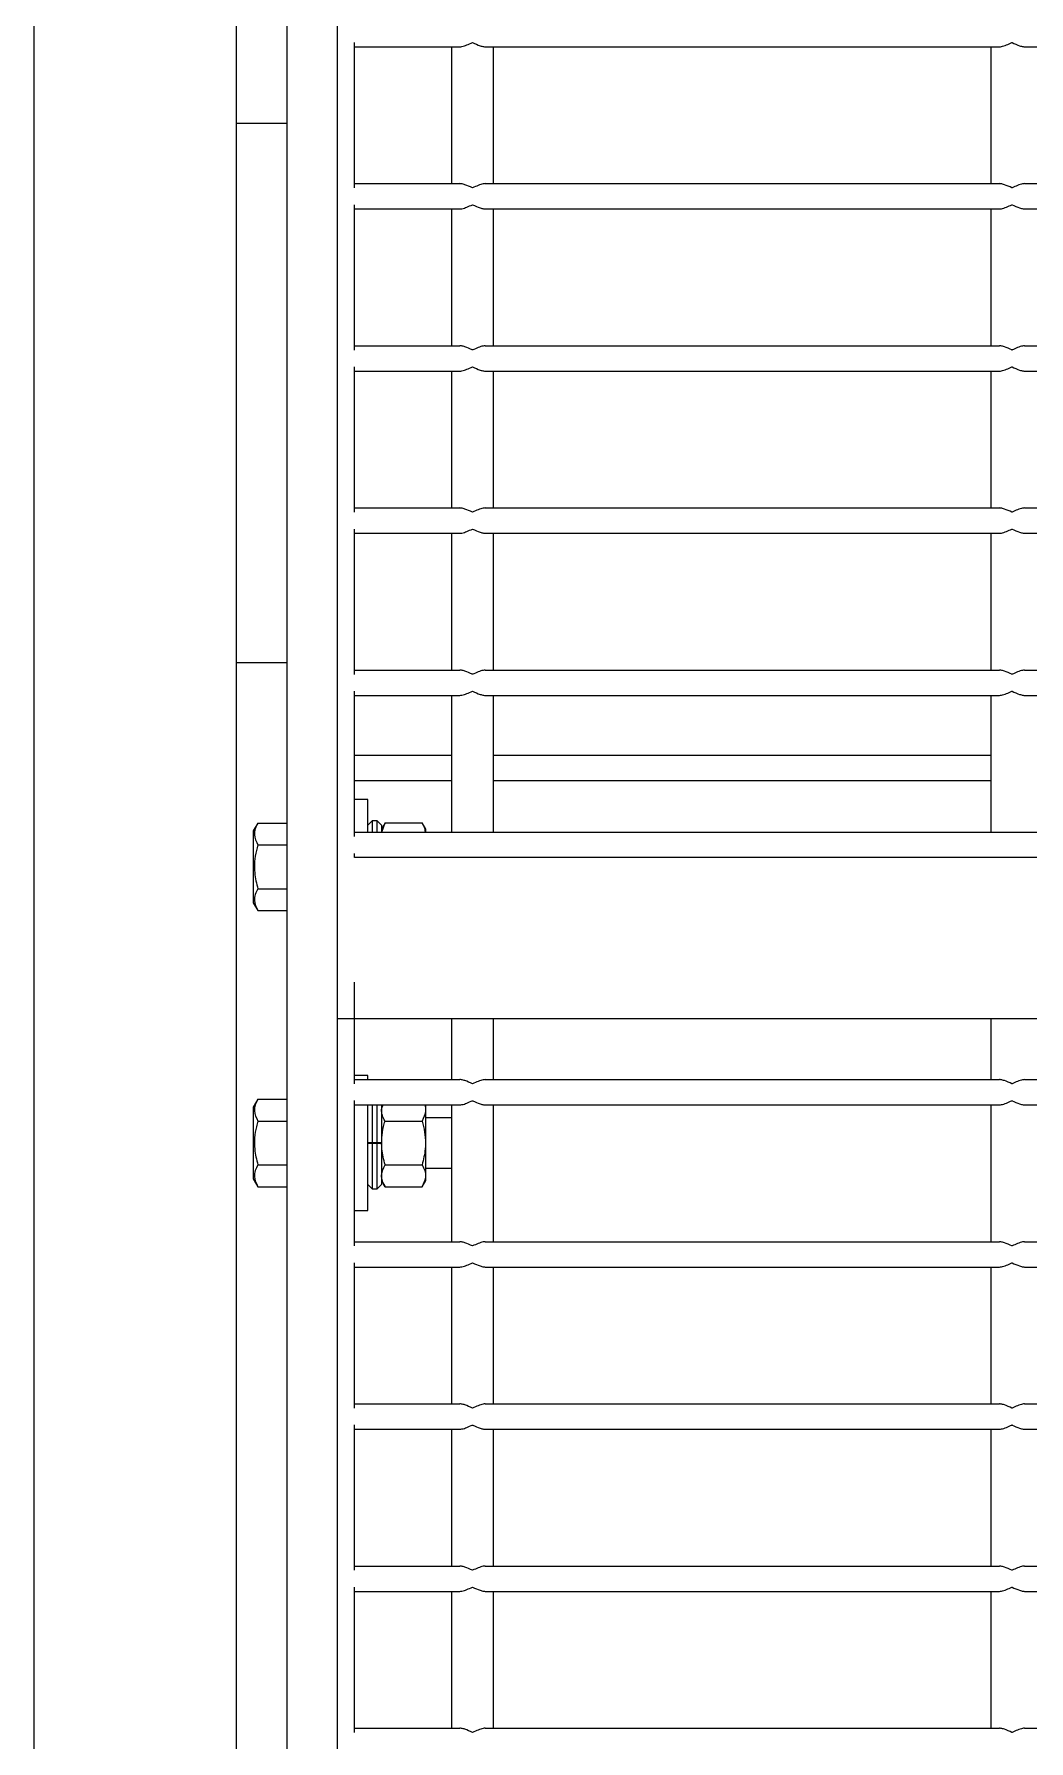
# Model space of a CAD drawing. Header units: millimetres. Extents: x 1293 to 41893, y 1011 to 26911.
# Drawn here: x 13086.5 to 13211.4, y 12775.3 to 12989.6 of the extents above; entities that cross this region are included whole.
import ezdxf

# ---------------------------------------------------------------- set-up
doc = ezdxf.new("R2010")
doc.units = ezdxf.units.MM
doc.header["$LTSCALE"] = 50

msp = doc.modelspace()

# ---------------------------------------------------------------- linework, layer by layer
at = {"color": 7, "linetype": 'Continuous', "lineweight": 25}
for p, q in [((13118.2601497, 11156.0549012), (13118.2601497, 13206.5065398)), ((13124.6101497, 11156.0549012), (13124.6101497, 13206.5065398)), ((13086.5101497, 11155.9260983), (13086.5101497, 13202.969236)), ((13111.9101497, 11155.9260983), (13111.9101497, 13202.969236)), ((13126.7301497, 12970.2618178), (13126.7301497, 12988.5051512)), ((13126.7301497, 12987.9759845), (13139.9593163, 12987.9759845)), ((13138.900983, 12987.9759845), (13138.900983, 12970.7909845)), ((13143.1343163, 12987.9759845), (13207.6926497, 12987.9759845)), ((13144.1926497, 12970.7909845), (13144.1926497, 12987.9759845)), ((13206.6343163, 12987.9759845), (13206.6343163, 12970.7909845)), ((13210.8676497, 12987.9759845), (13275.425983, 12987.9759845)), ((13118.2601497, 12978.3509845), (13111.9101497, 12978.3509845)), ((13126.7301497, 12970.7909845), (13139.9593163, 12970.7909845)), ((13143.1343163, 12970.7909845), (13207.6926497, 12970.7909845)), ((13210.8676497, 12970.7909845), (13275.425983, 12970.7909845)), ((13126.7301497, 12949.9018178), (13126.7301497, 12968.1451512)), ((13126.7301497, 12967.6159845), (13139.9593163, 12967.6159845)), ((13138.900983, 12967.6159845), (13138.900983, 12950.4309845)), ((13143.1343163, 12967.6159845), (13207.6926497, 12967.6159845)), ((13144.1926497, 12950.4309845), (13144.1926497, 12967.6159845)), ((13206.6343163, 12967.6159845), (13206.6343163, 12950.4309845)), ((13210.8676497, 12967.6159845), (13275.425983, 12967.6159845)), ((13126.7301497, 12950.4309845), (13139.9593163, 12950.4309845)), ((13143.1343163, 12950.4309845), (13207.6926497, 12950.4309845)), ((13210.8676497, 12950.4309845), (13275.425983, 12950.4309845)), ((13126.7301497, 12929.5418178), (13126.7301497, 12947.7851512)), ((13126.7301497, 12947.2559845), (13139.9593163, 12947.2559845)), ((13138.900983, 12947.2559845), (13138.900983, 12930.0709845)), ((13143.1343163, 12947.2559845), (13207.6926497, 12947.2559845)), ((13144.1926497, 12930.0709845), (13144.1926497, 12947.2559845)), ((13206.6343163, 12947.2559845), (13206.6343163, 12930.0709845)), ((13210.8676497, 12947.2559845), (13275.425983, 12947.2559845)), ((13126.7301497, 12930.0709845), (13139.9593163, 12930.0709845)), ((13143.1343163, 12930.0709845), (13207.6926497, 12930.0709845)), ((13210.8676497, 12930.0709845), (13275.425983, 12930.0709845)), ((13126.7301497, 12909.1818178), (13126.7301497, 12927.4251512)), ((13126.7301497, 12926.8959845), (13139.9593163, 12926.8959845)), ((13138.900983, 12926.8959845), (13138.900983, 12909.7109845)), ((13143.1343163, 12926.8959845), (13207.6926497, 12926.8959845)), ((13144.1926497, 12909.7109845), (13144.1926497, 12926.8959845)), ((13206.6343163, 12926.8959845), (13206.6343163, 12909.7109845)), ((13210.8676497, 12926.8959845), (13275.425983, 12926.8959845)), ((13118.2601497, 12910.6176512), (13111.9101497, 12910.6176512)), ((13126.7301497, 12909.7109845), (13139.9593163, 12909.7109845)), ((13143.1343163, 12909.7109845), (13207.6926497, 12909.7109845)), ((13210.8676497, 12909.7109845), (13275.425983, 12909.7109845)), ((13126.7301497, 12888.8218178), (13126.7301497, 12907.0651512)), ((13126.7301497, 12906.5359845), (13139.9593163, 12906.5359845)), ((13138.900983, 12906.5359845), (13138.900983, 12889.3509845)), ((13143.1343163, 12906.5359845), (13207.6926497, 12906.5359845)), ((13144.1926497, 12889.3509845), (13144.1926497, 12906.5359845)), ((13206.6343163, 12906.5359845), (13206.6343163, 12889.3509845)), ((13210.8676497, 12906.5359845), (13275.425983, 12906.5359845)), ((13126.7301497, 12899.0220959), (13138.900983, 12899.0220959)), ((13144.1926497, 12899.0220959), (13206.6343163, 12899.0220959)), ((13126.7301497, 12895.8470959), (13138.900983, 12895.8470959)), ((13144.1926497, 12895.8470959), (13206.6343163, 12895.8470959)), ((13128.4201497, 12893.4843178), (13126.7301497, 12893.4843178)), ((13128.4201497, 12889.3509845), (13128.4201497, 12893.4843178)), ((13114.5938513, 12890.5169125), (13114.0268163, 12889.5347791)), ((13114.0268163, 12889.5347791), (13114.0268163, 12880.5005232)), ((13114.5938513, 12890.5169125), (13118.2601497, 12890.5169125)), ((13128.9493163, 12890.7709845), (13128.4201497, 12890.2418178)), ((13129.5843163, 12890.7709845), (13128.9493163, 12890.7709845)), ((13128.9493163, 12890.7709845), (13128.9493163, 12889.3509845)), ((13130.113483, 12890.2418178), (13129.5843163, 12890.7709845)), ((13129.5843163, 12889.3509845), (13129.5843163, 12890.7709845)), ((13130.5660802, 12890.5209845), (13130.113483, 12889.7370632)), ((13130.113483, 12890.2418178), (13130.113483, 12889.3509845)), ((13130.1780255, 12889.3509845), (13130.5660802, 12890.5209845)), ((13130.5660802, 12890.5209845), (13135.2171358, 12890.5209845)), ((13135.669733, 12889.7370632), (13135.2171358, 12890.5209845)), ((13135.669733, 12889.3509845), (13135.669733, 12889.7370632)), ((13114.5938513, 12887.7672818), (13118.2601497, 12887.7672818)), ((13126.7301497, 12889.3509845), (13630.4968163, 12889.3509845)), ((13126.7301497, 12886.1759845), (13126.7301497, 12886.7051512)), ((13630.4968163, 12886.1759845), (13126.7301497, 12886.1759845)), ((13114.5938513, 12882.2680205), (13118.2601497, 12882.2680205)), ((13114.0268163, 12880.5005232), (13114.5938513, 12879.5183898)), ((13114.5938513, 12879.5183898), (13118.2601497, 12879.5183898)), ((13126.7301497, 12857.7729292), (13126.7301497, 12870.5189845)), ((13124.6101497, 12865.9643178), (13632.6168163, 12865.9643178)), ((13138.900983, 12865.9643178), (13138.900983, 12858.3020959)), ((13144.1926497, 12858.3020959), (13144.1926497, 12865.9643178)), ((13206.6343163, 12865.9643178), (13206.6343163, 12858.3020959)), ((13128.4201497, 12858.8087625), (13126.7301497, 12858.8087625)), ((13126.7301497, 12858.3020959), (13139.9593163, 12858.3020959)), ((13128.4201497, 12858.3020959), (13128.4201497, 12858.8087625)), ((13143.1343163, 12858.3020959), (13207.6926497, 12858.3020959)), ((13210.8676497, 12858.3020959), (13275.425983, 12858.3020959)), ((13114.5938513, 12855.8413572), (13114.0268163, 12854.8592238)), ((13114.5938513, 12855.8413572), (13118.2601497, 12855.8413572)), ((13126.7301497, 12837.4129292), (13126.7301497, 12855.6562625)), ((13114.0268163, 12854.8592238), (13114.0268163, 12845.8249679)), ((13114.5938513, 12853.0917265), (13118.2601497, 12853.0917265)), ((13126.7301497, 12855.1270959), (13139.9593163, 12855.1270959)), ((13128.4201497, 12841.8754292), (13128.4201497, 12855.1270959)), ((13128.9493163, 12855.1270959), (13128.9493163, 12850.3420959)), ((13129.5843163, 12850.3420959), (13129.5843163, 12855.1270959)), ((13130.1513503, 12855.1270959), (13130.113483, 12855.0615079)), ((13130.113483, 12855.1270959), (13130.113483, 12850.3420959)), ((13130.562557, 12853.0876635), (13135.220659, 12853.0876635)), ((13135.669733, 12855.0615079), (13135.6318657, 12855.1270959)), ((13135.669733, 12845.6226839), (13135.669733, 12855.0615079)), ((13138.900983, 12853.5170959), (13135.669733, 12853.5170959)), ((13138.900983, 12855.1270959), (13138.900983, 12837.9420959)), ((13143.1343163, 12855.1270959), (13207.6926497, 12855.1270959)), ((13144.1926497, 12837.9420959), (13144.1926497, 12855.1270959)), ((13206.6343163, 12855.1270959), (13206.6343163, 12837.9420959)), ((13210.8676497, 12855.1270959), (13275.425983, 12855.1270959)), ((13130.113483, 12850.3420959), (13128.4201497, 12850.3420959)), ((13128.9493163, 12850.3160066), (13128.4201497, 12850.31184)), ((13128.4201497, 12850.3009607), (13128.9493163, 12850.296794)), ((13128.9493163, 12850.3160066), (13129.5843163, 12850.3160066)), ((13128.9493163, 12850.296794), (13128.9493163, 12844.5887625)), ((13129.5843163, 12850.296794), (13128.9493163, 12850.296794)), ((13130.113483, 12850.31184), (13129.5843163, 12850.3160066)), ((13129.5843163, 12850.296794), (13130.113483, 12850.3009607)), ((13129.5843163, 12844.5887625), (13129.5843163, 12850.296794)), ((13130.113483, 12850.3049351), (13130.113483, 12845.1179292)), ((13114.5938513, 12847.5924652), (13118.2601497, 12847.5924652)), ((13130.562557, 12847.5965282), (13135.220659, 12847.5965282)), ((13135.669733, 12847.1670959), (13138.900983, 12847.1670959)), ((13114.0268163, 12845.8249679), (13114.5938513, 12844.8428346)), ((13114.5938513, 12844.8428346), (13118.2601497, 12844.8428346)), ((13128.4201497, 12845.1179292), (13128.9493163, 12844.5887625)), ((13128.9493163, 12844.5887625), (13129.5843163, 12844.5887625)), ((13129.5843163, 12844.5887625), (13130.113483, 12845.1179292)), ((13130.113483, 12845.6226839), (13130.5660802, 12844.8387625)), ((13130.5660802, 12844.8387625), (13135.2171358, 12844.8387625)), ((13135.2171358, 12844.8387625), (13135.669733, 12845.6226839)), ((13126.7301497, 12841.8754292), (13128.4201497, 12841.8754292)), ((13126.7301497, 12837.9420959), (13139.9593163, 12837.9420959)), ((13143.1343163, 12837.9420959), (13207.6926497, 12837.9420959)), ((13210.8676497, 12837.9420959), (13275.425983, 12837.9420959)), ((13126.7301497, 12817.0529292), (13126.7301497, 12835.2962625)), ((13126.7301497, 12834.7670959), (13139.9593163, 12834.7670959)), ((13138.900983, 12834.7670959), (13138.900983, 12817.5820959)), ((13143.1343163, 12834.7670959), (13207.6926497, 12834.7670959)), ((13144.1926497, 12817.5820959), (13144.1926497, 12834.7670959)), ((13206.6343163, 12834.7670959), (13206.6343163, 12817.5820959)), ((13210.8676497, 12834.7670959), (13275.425983, 12834.7670959)), ((13126.7301497, 12817.5820959), (13139.9593163, 12817.5820959)), ((13143.1343163, 12817.5820959), (13207.6926497, 12817.5820959)), ((13210.8676497, 12817.5820959), (13275.425983, 12817.5820959)), ((13126.7301497, 12796.6929292), (13126.7301497, 12814.9362625)), ((13126.7301497, 12814.4070959), (13139.9593163, 12814.4070959)), ((13138.900983, 12814.4070959), (13138.900983, 12797.2220959)), ((13143.1343163, 12814.4070959), (13207.6926497, 12814.4070959)), ((13144.1926497, 12797.2220959), (13144.1926497, 12814.4070959)), ((13206.6343163, 12814.4070959), (13206.6343163, 12797.2220959)), ((13210.8676497, 12814.4070959), (13275.425983, 12814.4070959)), ((13126.7301497, 12797.2220959), (13139.9593163, 12797.2220959)), ((13143.1343163, 12797.2220959), (13207.6926497, 12797.2220959)), ((13210.8676497, 12797.2220959), (13275.425983, 12797.2220959)), ((13126.7301497, 12776.3329292), (13126.7301497, 12794.5762625)), ((13126.7301497, 12794.0470959), (13139.9593163, 12794.0470959)), ((13138.900983, 12794.0470959), (13138.900983, 12776.8620959)), ((13143.1343163, 12794.0470959), (13207.6926497, 12794.0470959)), ((13144.1926497, 12776.8620959), (13144.1926497, 12794.0470959)), ((13206.6343163, 12794.0470959), (13206.6343163, 12776.8620959)), ((13210.8676497, 12794.0470959), (13275.425983, 12794.0470959)), ((13126.7301497, 12776.8620959), (13139.9593163, 12776.8620959)), ((13143.1343163, 12776.8620959), (13207.6926497, 12776.8620959)), ((13210.8676497, 12776.8620959), (13275.425983, 12776.8620959))]:
    msp.add_line(p, q, dxfattribs=at)
for points, knots in [([(13139.9593163, 12987.9759845), (13140.0438516, 12987.9825459), (13140.3210863, 12988.0040642), (13140.8561457, 12988.1988716), (13141.3074794, 12988.3981119), (13141.5442604, 12988.5040081), (13141.5468163, 12988.5051512)], [0, 0, 0, 0, 0.1723614537, 0.5652622383, 0.9953071929, 1, 1, 1, 1]), ([(13141.5468163, 12988.5051512), (13141.5493722, 12988.5040081), (13141.8693106, 12988.3609272), (13142.3448262, 12988.1486566), (13142.8674681, 12987.992312), (13143.0682235, 12987.9800285), (13143.1343163, 12987.9759845)], [0, 0, 0, 0, 0.0046971273, 0.5879730072, 0.8643521995, 1, 1, 1, 1]), ([(13207.6926497, 12987.9759845), (13207.7771849, 12987.9825459), (13208.0544196, 12988.0040642), (13208.5894791, 12988.1988716), (13209.0408128, 12988.3981119), (13209.2775937, 12988.5040081), (13209.2801497, 12988.5051512)], [0, 0, 0, 0, 0.1723614537, 0.5652622384, 0.9953071929, 1, 1, 1, 1]), ([(13209.2801497, 12988.5051512), (13209.2827055, 12988.5040081), (13209.6026439, 12988.3609272), (13210.0781596, 12988.1486566), (13210.6008014, 12987.992312), (13210.8015568, 12987.9800285), (13210.8676497, 12987.9759845)], [0, 0, 0, 0, 0.0046971273, 0.5879730073, 0.8643521995, 1, 1, 1, 1]), ([(13141.5468163, 12970.2618178), (13141.5442604, 12970.2629609), (13141.2243221, 12970.4060417), (13140.7488064, 12970.6183124), (13140.2261645, 12970.7746569), (13140.0254092, 12970.7869405), (13139.9593163, 12970.7909845)], [0, 0, 0, 0, 0.0046971273, 0.5879730072, 0.8643521995, 1, 1, 1, 1]), ([(13143.1343163, 12970.7909845), (13143.0497811, 12970.7844231), (13142.7725464, 12970.7629048), (13142.2374869, 12970.5680974), (13141.7861532, 12970.3688571), (13141.5493723, 12970.2629609), (13141.5468163, 12970.2618178)], [0, 0, 0, 0, 0.1723614537, 0.5652622383, 0.9953071929, 1, 1, 1, 1]), ([(13209.2801497, 12970.2618178), (13209.2775938, 12970.2629609), (13208.9576554, 12970.4060417), (13208.4821398, 12970.6183124), (13207.9594979, 12970.7746569), (13207.7587425, 12970.7869405), (13207.6926497, 12970.7909845)], [0, 0, 0, 0, 0.00469712726, 0.58797300725, 0.8643521995, 1, 1, 1, 1]), ([(13210.8676497, 12970.7909845), (13210.7831144, 12970.7844231), (13210.5058797, 12970.7629048), (13209.9708202, 12970.5680974), (13209.5194866, 12970.3688571), (13209.2827056, 12970.2629609), (13209.2801497, 12970.2618178)], [0, 0, 0, 0, 0.1723614537, 0.5652622383, 0.9953071929, 1, 1, 1, 1]), ([(13139.9593163, 12967.6159845), (13140.0438516, 12967.6225459), (13140.3210863, 12967.6440642), (13140.8561457, 12967.8388716), (13141.3074794, 12968.0381119), (13141.5442604, 12968.1440081), (13141.5468163, 12968.1451512)], [0, 0, 0, 0, 0.1723614537, 0.5652622383, 0.9953071929, 1, 1, 1, 1]), ([(13141.5468163, 12968.1451512), (13141.5493722, 12968.1440081), (13141.8693106, 12968.0009272), (13142.3448262, 12967.7886566), (13142.8674681, 12967.632312), (13143.0682235, 12967.6200285), (13143.1343163, 12967.6159845)], [0, 0, 0, 0, 0.00469712726, 0.58797300721, 0.8643521995, 1, 1, 1, 1]), ([(13207.6926497, 12967.6159845), (13207.7771849, 12967.6225459), (13208.0544196, 12967.6440642), (13208.5894791, 12967.8388716), (13209.0408128, 12968.0381119), (13209.2775937, 12968.1440081), (13209.2801497, 12968.1451512)], [0, 0, 0, 0, 0.1723614537, 0.5652622384, 0.9953071929, 1, 1, 1, 1]), ([(13209.2801497, 12968.1451512), (13209.2827055, 12968.1440081), (13209.6026439, 12968.0009272), (13210.0781596, 12967.7886566), (13210.6008014, 12967.632312), (13210.8015568, 12967.6200285), (13210.8676497, 12967.6159845)], [0, 0, 0, 0, 0.0046971273, 0.5879730073, 0.8643521995, 1, 1, 1, 1]), ([(13141.5468163, 12949.9018178), (13141.5442604, 12949.9029609), (13141.2243221, 12950.0460417), (13140.7488064, 12950.2583124), (13140.2261645, 12950.4146569), (13140.0254092, 12950.4269405), (13139.9593163, 12950.4309845)], [0, 0, 0, 0, 0.0046971273, 0.5879730072, 0.8643521995, 1, 1, 1, 1]), ([(13143.1343163, 12950.4309845), (13143.0497811, 12950.4244231), (13142.7725464, 12950.4029048), (13142.2374869, 12950.2080974), (13141.7861532, 12950.0088571), (13141.5493723, 12949.9029609), (13141.5468163, 12949.9018178)], [0, 0, 0, 0, 0.1723614537, 0.5652622383, 0.9953071929, 1, 1, 1, 1]), ([(13209.2801497, 12949.9018178), (13209.2775938, 12949.9029609), (13208.9576554, 12950.0460417), (13208.4821398, 12950.2583124), (13207.9594979, 12950.4146569), (13207.7587425, 12950.4269405), (13207.6926497, 12950.4309845)], [0, 0, 0, 0, 0.00469712726, 0.58797300725, 0.8643521995, 1, 1, 1, 1]), ([(13210.8676497, 12950.4309845), (13210.7831144, 12950.4244231), (13210.5058797, 12950.4029048), (13209.9708202, 12950.2080974), (13209.5194866, 12950.0088571), (13209.2827056, 12949.9029609), (13209.2801497, 12949.9018178)], [0, 0, 0, 0, 0.1723614537, 0.5652622383, 0.9953071929, 1, 1, 1, 1]), ([(13139.9593163, 12947.2559845), (13140.0438516, 12947.2625459), (13140.3210863, 12947.2840642), (13140.8561457, 12947.4788716), (13141.3074794, 12947.6781119), (13141.5442604, 12947.7840081), (13141.5468163, 12947.7851512)], [0, 0, 0, 0, 0.17236145366, 0.56526223833, 0.99530719289, 1, 1, 1, 1]), ([(13141.5468163, 12947.7851512), (13141.5493722, 12947.7840081), (13141.8693106, 12947.6409272), (13142.3448262, 12947.4286566), (13142.8674681, 12947.272312), (13143.0682235, 12947.2600285), (13143.1343163, 12947.2559845)], [0, 0, 0, 0, 0.00469712726, 0.5879730072, 0.8643521995, 1, 1, 1, 1]), ([(13207.6926497, 12947.2559845), (13207.7771849, 12947.2625459), (13208.0544196, 12947.2840642), (13208.5894791, 12947.4788716), (13209.0408128, 12947.6781119), (13209.2775937, 12947.7840081), (13209.2801497, 12947.7851512)], [0, 0, 0, 0, 0.1723614537, 0.5652622384, 0.9953071929, 1, 1, 1, 1]), ([(13209.2801497, 12947.7851512), (13209.2827055, 12947.7840081), (13209.6026439, 12947.6409272), (13210.0781596, 12947.4286566), (13210.6008014, 12947.272312), (13210.8015568, 12947.2600285), (13210.8676497, 12947.2559845)], [0, 0, 0, 0, 0.0046971273, 0.5879730073, 0.8643521995, 1, 1, 1, 1]), ([(13141.5468163, 12929.5418178), (13141.5442604, 12929.5429609), (13141.2243221, 12929.6860417), (13140.7488064, 12929.8983124), (13140.2261645, 12930.0546569), (13140.0254092, 12930.0669405), (13139.9593163, 12930.0709845)], [0, 0, 0, 0, 0.00469712726, 0.58797300717, 0.8643521995, 1, 1, 1, 1]), ([(13143.1343163, 12930.0709845), (13143.0497811, 12930.0644231), (13142.7725464, 12930.0429048), (13142.2374869, 12929.8480974), (13141.7861532, 12929.6488571), (13141.5493723, 12929.5429609), (13141.5468163, 12929.5418178)], [0, 0, 0, 0, 0.1723614537, 0.5652622383, 0.9953071929, 1, 1, 1, 1]), ([(13209.2801497, 12929.5418178), (13209.2775938, 12929.5429609), (13208.9576554, 12929.6860417), (13208.4821398, 12929.8983124), (13207.9594979, 12930.0546569), (13207.7587425, 12930.0669405), (13207.6926497, 12930.0709845)], [0, 0, 0, 0, 0.0046971273, 0.5879730072, 0.8643521995, 1, 1, 1, 1]), ([(13210.8676497, 12930.0709845), (13210.7831144, 12930.0644231), (13210.5058797, 12930.0429048), (13209.9708202, 12929.8480974), (13209.5194866, 12929.6488571), (13209.2827056, 12929.5429609), (13209.2801497, 12929.5418178)], [0, 0, 0, 0, 0.1723614537, 0.5652622383, 0.9953071929, 1, 1, 1, 1]), ([(13139.9593163, 12926.8959845), (13140.0438516, 12926.9025459), (13140.3210863, 12926.9240642), (13140.8561457, 12927.1188716), (13141.3074794, 12927.3181119), (13141.5442604, 12927.4240081), (13141.5468163, 12927.4251512)], [0, 0, 0, 0, 0.1723614537, 0.5652622383, 0.9953071929, 1, 1, 1, 1]), ([(13141.5468163, 12927.4251512), (13141.5493722, 12927.4240081), (13141.8693106, 12927.2809272), (13142.3448262, 12927.0686566), (13142.8674681, 12926.912312), (13143.0682235, 12926.9000285), (13143.1343163, 12926.8959845)], [0, 0, 0, 0, 0.0046971273, 0.5879730072, 0.8643521995, 1, 1, 1, 1]), ([(13207.6926497, 12926.8959845), (13207.7771849, 12926.9025459), (13208.0544196, 12926.9240642), (13208.5894791, 12927.1188716), (13209.0408128, 12927.3181119), (13209.2775937, 12927.4240081), (13209.2801497, 12927.4251512)], [0, 0, 0, 0, 0.1723614537, 0.5652622384, 0.9953071929, 1, 1, 1, 1]), ([(13209.2801497, 12927.4251512), (13209.2827055, 12927.4240081), (13209.6026439, 12927.2809272), (13210.0781596, 12927.0686566), (13210.6008014, 12926.912312), (13210.8015568, 12926.9000285), (13210.8676497, 12926.8959845)], [0, 0, 0, 0, 0.0046971273, 0.5879730073, 0.8643521995, 1, 1, 1, 1]), ([(13141.5468163, 12909.1818178), (13141.5442604, 12909.1829609), (13141.2243221, 12909.3260417), (13140.7488064, 12909.5383124), (13140.2261645, 12909.6946569), (13140.0254092, 12909.7069405), (13139.9593163, 12909.7109845)], [0, 0, 0, 0, 0.0046971273, 0.5879730072, 0.8643521995, 1, 1, 1, 1]), ([(13143.1343163, 12909.7109845), (13143.0497811, 12909.7044231), (13142.7725464, 12909.6829048), (13142.2374869, 12909.4880974), (13141.7861532, 12909.2888571), (13141.5493723, 12909.1829609), (13141.5468163, 12909.1818178)], [0, 0, 0, 0, 0.1723614537, 0.5652622383, 0.9953071929, 1, 1, 1, 1]), ([(13209.2801497, 12909.1818178), (13209.2775938, 12909.1829609), (13208.9576554, 12909.3260417), (13208.4821398, 12909.5383124), (13207.9594979, 12909.6946569), (13207.7587425, 12909.7069405), (13207.6926497, 12909.7109845)], [0, 0, 0, 0, 0.0046971273, 0.5879730072, 0.8643521995, 1, 1, 1, 1]), ([(13210.8676497, 12909.7109845), (13210.7831144, 12909.7044231), (13210.5058797, 12909.6829048), (13209.9708202, 12909.4880974), (13209.5194866, 12909.2888571), (13209.2827056, 12909.1829609), (13209.2801497, 12909.1818178)], [0, 0, 0, 0, 0.1723614537, 0.5652622383, 0.9953071929, 1, 1, 1, 1]), ([(13139.9593163, 12906.5359845), (13140.0438516, 12906.5425459), (13140.3210863, 12906.5640642), (13140.8561457, 12906.7588716), (13141.3074794, 12906.9581119), (13141.5442604, 12907.0640081), (13141.5468163, 12907.0651512)], [0, 0, 0, 0, 0.17236145366, 0.56526223833, 0.99530719289, 1, 1, 1, 1]), ([(13141.5468163, 12907.0651512), (13141.5493722, 12907.0640081), (13141.8693106, 12906.9209272), (13142.3448262, 12906.7086566), (13142.8674681, 12906.552312), (13143.0682235, 12906.5400285), (13143.1343163, 12906.5359845)], [0, 0, 0, 0, 0.0046971273, 0.5879730072, 0.8643521995, 1, 1, 1, 1]), ([(13207.6926497, 12906.5359845), (13207.7771849, 12906.5425459), (13208.0544196, 12906.5640642), (13208.5894791, 12906.7588716), (13209.0408128, 12906.9581119), (13209.2775937, 12907.0640081), (13209.2801497, 12907.0651512)], [0, 0, 0, 0, 0.1723614537, 0.5652622384, 0.9953071929, 1, 1, 1, 1]), ([(13209.2801497, 12907.0651512), (13209.2827055, 12907.0640081), (13209.6026439, 12906.9209272), (13210.0781596, 12906.7086566), (13210.6008014, 12906.552312), (13210.8015568, 12906.5400285), (13210.8676497, 12906.5359845)], [0, 0, 0, 0, 0.0046971273, 0.5879730073, 0.8643521995, 1, 1, 1, 1]), ([(13114.5938513, 12890.5169125), (13114.4719416, 12890.2784066), (13114.2254787, 12889.796223), (13114.0887073, 12888.8604185), (13114.3982515, 12888.1905617), (13114.5938513, 12887.7672818)], [0, 0, 0, 0, 0.2648633469, 0.5354700776, 1, 1, 1, 1]), ([(13135.2171358, 12890.5209845), (13135.3487502, 12890.2819696), (13135.5601683, 12889.8980291), (13135.5902766, 12889.5008916), (13135.6016416, 12889.3509845)], [0, 0, 0, 0, 0.6225309906, 1, 1, 1, 1]), ([(13114.5938513, 12887.7672818), (13114.5295797, 12887.5312554), (13114.3434158, 12886.8476004), (13114.157634, 12885.6747113), (13114.1558616, 12884.0486402), (13114.4318325, 12882.9266978), (13114.5938513, 12882.2680205)], [0, 0, 0, 0, 0.1315464599, 0.3810267709, 0.6366091688, 1, 1, 1, 1]), ([(13114.5938513, 12882.2680205), (13114.4719416, 12882.0295146), (13114.2254787, 12881.5473311), (13114.0887073, 12880.6115265), (13114.3982515, 12879.9416697), (13114.5938513, 12879.5183898)], [0, 0, 0, 0, 0.2648633469, 0.5354700776, 1, 1, 1, 1]), ([(13141.5468163, 12857.7729292), (13141.5442604, 12857.7740722), (13141.2243221, 12857.9171531), (13140.7488064, 12858.1294238), (13140.2261645, 12858.2857683), (13140.0254092, 12858.2980519), (13139.9593163, 12858.3020959)], [0, 0, 0, 0, 0.0046971273, 0.5879730072, 0.8643521995, 1, 1, 1, 1]), ([(13143.1343163, 12858.3020959), (13143.0497811, 12858.2955344), (13142.7725464, 12858.2740161), (13142.2374869, 12858.0792087), (13141.7861532, 12857.8799685), (13141.5493723, 12857.7740723), (13141.5468163, 12857.7729292)], [0, 0, 0, 0, 0.1723614537, 0.5652622383, 0.9953071929, 1, 1, 1, 1]), ([(13209.2801497, 12857.7729292), (13209.2775938, 12857.7740722), (13208.9576554, 12857.9171531), (13208.4821398, 12858.1294238), (13207.9594979, 12858.2857683), (13207.7587425, 12858.2980519), (13207.6926497, 12858.3020959)], [0, 0, 0, 0, 0.0046971273, 0.5879730072, 0.8643521995, 1, 1, 1, 1]), ([(13210.8676497, 12858.3020959), (13210.7831144, 12858.2955344), (13210.5058797, 12858.2740161), (13209.9708202, 12858.0792087), (13209.5194866, 12857.8799685), (13209.2827056, 12857.7740723), (13209.2801497, 12857.7729292)], [0, 0, 0, 0, 0.1723614537, 0.5652622383, 0.9953071929, 1, 1, 1, 1]), ([(13114.5938513, 12855.8413572), (13114.4719416, 12855.6028513), (13114.2254787, 12855.1206678), (13114.0887073, 12854.1848632), (13114.3982515, 12853.5150064), (13114.5938513, 12853.0917265)], [0, 0, 0, 0, 0.2648633469, 0.5354700776, 1, 1, 1, 1]), ([(13139.9593163, 12855.1270959), (13140.0438516, 12855.1336573), (13140.3210863, 12855.1551756), (13140.8561457, 12855.349983), (13141.3074794, 12855.5492233), (13141.5442604, 12855.6551194), (13141.5468163, 12855.6562625)], [0, 0, 0, 0, 0.1723614537, 0.5652622383, 0.9953071929, 1, 1, 1, 1]), ([(13141.5468163, 12855.6562625), (13141.5493722, 12855.6551195), (13141.8693106, 12855.5120386), (13142.3448262, 12855.299768), (13142.8674681, 12855.1434234), (13143.0682235, 12855.1311399), (13143.1343163, 12855.1270959)], [0, 0, 0, 0, 0.00469712726, 0.5879730072, 0.8643521995, 1, 1, 1, 1]), ([(13207.6926497, 12855.1270959), (13207.7771849, 12855.1336573), (13208.0544196, 12855.1551756), (13208.5894791, 12855.349983), (13209.0408128, 12855.5492233), (13209.2775937, 12855.6551194), (13209.2801497, 12855.6562625)], [0, 0, 0, 0, 0.1723614537, 0.5652622384, 0.9953071929, 1, 1, 1, 1]), ([(13209.2801497, 12855.6562625), (13209.2827055, 12855.6551195), (13209.6026439, 12855.5120386), (13210.0781596, 12855.299768), (13210.6008014, 12855.1434234), (13210.8015568, 12855.1311399), (13210.8676497, 12855.1270959)], [0, 0, 0, 0, 0.0046971273, 0.5879730073, 0.8643521995, 1, 1, 1, 1]), ([(13114.5938513, 12853.0917265), (13114.5295797, 12852.8557001), (13114.3434158, 12852.1720451), (13114.157634, 12850.999156), (13114.1558616, 12849.3730849), (13114.4318325, 12848.2511425), (13114.5938513, 12847.5924652)], [0, 0, 0, 0, 0.1315464599, 0.3810267709, 0.6366091688, 1, 1, 1, 1]), ([(13130.562557, 12853.0876635), (13130.4434934, 12853.3265135), (13130.2027821, 12853.8093975), (13130.0647162, 12854.5051317), (13130.2486091, 12854.9398287), (13130.3278301, 12855.1270959)], [0, 0, 0, 0, 0.3577842349, 0.7233338549, 1, 1, 1, 1]), ([(13130.562557, 12847.5965282), (13130.4000796, 12848.2586628), (13130.1266063, 12849.3731327), (13130.1276757, 12851.0034075), (13130.3126613, 12852.1703741), (13130.5002283, 12852.8588741), (13130.562557, 12853.0876635)], [0, 0, 0, 0, 0.365780177, 0.6156618098, 0.8722839524, 1, 1, 1, 1]), ([(13135.5399937, 12855.1270959), (13135.5405677, 12855.1258207), (13135.6518338, 12854.8786329), (13135.7032409, 12854.1817952), (13135.4075268, 12853.5113387), (13135.220659, 12853.0876635)], [0, 0, 0, 0, 0.00190500381, 0.36928339189, 1, 1, 1, 1]), ([(13135.220659, 12853.0876635), (13135.2829894, 12852.8588705), (13135.467425, 12852.1818713), (13135.6544279, 12851.0155714), (13135.6594288, 12849.3847533), (13135.383124, 12848.2586612), (13135.220659, 12847.5965282)], [0, 0, 0, 0, 0.1277165798, 0.3779136182, 0.6342182989, 1, 1, 1, 1]), ([(13114.5938513, 12847.5924652), (13114.4719416, 12847.3539593), (13114.2254787, 12846.8717758), (13114.0887073, 12845.9359712), (13114.3982515, 12845.2661144), (13114.5938513, 12844.8428346)], [0, 0, 0, 0, 0.2648633469, 0.5354700776, 1, 1, 1, 1]), ([(13130.5660802, 12844.8387625), (13130.4437711, 12845.0779307), (13130.1965057, 12845.5614436), (13130.057968, 12846.4999777), (13130.3671675, 12847.1719164), (13130.562557, 12847.5965282)], [0, 0, 0, 0, 0.2648580026, 0.535448761, 1, 1, 1, 1]), ([(13135.220659, 12847.5965282), (13135.3423698, 12847.3575606), (13135.588433, 12846.8744387), (13135.7244648, 12845.9358207), (13135.4136872, 12845.263789), (13135.2171358, 12844.8387625)], [0, 0, 0, 0, 0.2645663682, 0.5348749116, 1, 1, 1, 1]), ([(13141.5468163, 12837.4129292), (13141.5442604, 12837.4140722), (13141.2243221, 12837.5571531), (13140.7488064, 12837.7694238), (13140.2261645, 12837.9257683), (13140.0254092, 12837.9380519), (13139.9593163, 12837.9420959)], [0, 0, 0, 0, 0.00469712726, 0.58797300717, 0.8643521995, 1, 1, 1, 1]), ([(13143.1343163, 12837.9420959), (13143.0497811, 12837.9355344), (13142.7725464, 12837.9140161), (13142.2374869, 12837.7192087), (13141.7861532, 12837.5199685), (13141.5493723, 12837.4140723), (13141.5468163, 12837.4129292)], [0, 0, 0, 0, 0.1723614537, 0.5652622383, 0.9953071929, 1, 1, 1, 1]), ([(13209.2801497, 12837.4129292), (13209.2775938, 12837.4140722), (13208.9576554, 12837.5571531), (13208.4821398, 12837.7694238), (13207.9594979, 12837.9257683), (13207.7587425, 12837.9380519), (13207.6926497, 12837.9420959)], [0, 0, 0, 0, 0.0046971273, 0.5879730072, 0.8643521995, 1, 1, 1, 1]), ([(13210.8676497, 12837.9420959), (13210.7831144, 12837.9355344), (13210.5058797, 12837.9140161), (13209.9708202, 12837.7192087), (13209.5194866, 12837.5199685), (13209.2827056, 12837.4140723), (13209.2801497, 12837.4129292)], [0, 0, 0, 0, 0.17236145367, 0.56526223834, 0.99530719289, 1, 1, 1, 1]), ([(13139.9593163, 12834.7670959), (13140.0438516, 12834.7736573), (13140.3210863, 12834.7951756), (13140.8561457, 12834.989983), (13141.3074794, 12835.1892233), (13141.5442604, 12835.2951194), (13141.5468163, 12835.2962625)], [0, 0, 0, 0, 0.1723614537, 0.5652622383, 0.9953071929, 1, 1, 1, 1]), ([(13141.5468163, 12835.2962625), (13141.5493722, 12835.2951195), (13141.8693106, 12835.1520386), (13142.3448262, 12834.939768), (13142.8674681, 12834.7834234), (13143.0682235, 12834.7711399), (13143.1343163, 12834.7670959)], [0, 0, 0, 0, 0.0046971273, 0.5879730072, 0.8643521995, 1, 1, 1, 1]), ([(13207.6926497, 12834.7670959), (13207.7771849, 12834.7736573), (13208.0544196, 12834.7951756), (13208.5894791, 12834.989983), (13209.0408128, 12835.1892233), (13209.2775937, 12835.2951194), (13209.2801497, 12835.2962625)], [0, 0, 0, 0, 0.1723614537, 0.5652622384, 0.9953071929, 1, 1, 1, 1]), ([(13209.2801497, 12835.2962625), (13209.2827055, 12835.2951195), (13209.6026439, 12835.1520386), (13210.0781596, 12834.939768), (13210.6008014, 12834.7834234), (13210.8015568, 12834.7711399), (13210.8676497, 12834.7670959)], [0, 0, 0, 0, 0.0046971273, 0.5879730073, 0.8643521995, 1, 1, 1, 1]), ([(13141.5468163, 12817.0529292), (13141.5442604, 12817.0540722), (13141.2243221, 12817.1971531), (13140.7488064, 12817.4094238), (13140.2261645, 12817.5657683), (13140.0254092, 12817.5780519), (13139.9593163, 12817.5820959)], [0, 0, 0, 0, 0.0046971273, 0.5879730072, 0.8643521995, 1, 1, 1, 1]), ([(13143.1343163, 12817.5820959), (13143.0497811, 12817.5755344), (13142.7725464, 12817.5540161), (13142.2374869, 12817.3592087), (13141.7861532, 12817.1599685), (13141.5493723, 12817.0540723), (13141.5468163, 12817.0529292)], [0, 0, 0, 0, 0.17236145365, 0.56526223831, 0.99530719289, 1, 1, 1, 1]), ([(13209.2801497, 12817.0529292), (13209.2775938, 12817.0540722), (13208.9576554, 12817.1971531), (13208.4821398, 12817.4094238), (13207.9594979, 12817.5657683), (13207.7587425, 12817.5780519), (13207.6926497, 12817.5820959)], [0, 0, 0, 0, 0.0046971273, 0.5879730072, 0.8643521995, 1, 1, 1, 1]), ([(13210.8676497, 12817.5820959), (13210.7831144, 12817.5755344), (13210.5058797, 12817.5540161), (13209.9708202, 12817.3592087), (13209.5194866, 12817.1599685), (13209.2827056, 12817.0540723), (13209.2801497, 12817.0529292)], [0, 0, 0, 0, 0.1723614537, 0.5652622383, 0.9953071929, 1, 1, 1, 1]), ([(13139.9593163, 12814.4070959), (13140.0438516, 12814.4136573), (13140.3210863, 12814.4351756), (13140.8561457, 12814.629983), (13141.3074794, 12814.8292233), (13141.5442604, 12814.9351194), (13141.5468163, 12814.9362625)], [0, 0, 0, 0, 0.1723614537, 0.5652622383, 0.9953071929, 1, 1, 1, 1]), ([(13141.5468163, 12814.9362625), (13141.5493722, 12814.9351195), (13141.8693106, 12814.7920386), (13142.3448262, 12814.579768), (13142.8674681, 12814.4234234), (13143.0682235, 12814.4111399), (13143.1343163, 12814.4070959)], [0, 0, 0, 0, 0.0046971273, 0.5879730072, 0.8643521995, 1, 1, 1, 1]), ([(13207.6926497, 12814.4070959), (13207.7771849, 12814.4136573), (13208.0544196, 12814.4351756), (13208.5894791, 12814.629983), (13209.0408128, 12814.8292233), (13209.2775937, 12814.9351194), (13209.2801497, 12814.9362625)], [0, 0, 0, 0, 0.1723614537, 0.5652622384, 0.9953071929, 1, 1, 1, 1]), ([(13209.2801497, 12814.9362625), (13209.2827055, 12814.9351195), (13209.6026439, 12814.7920386), (13210.0781596, 12814.579768), (13210.6008014, 12814.4234234), (13210.8015568, 12814.4111399), (13210.8676497, 12814.4070959)], [0, 0, 0, 0, 0.0046971273, 0.5879730073, 0.8643521995, 1, 1, 1, 1]), ([(13141.5468163, 12796.6929292), (13141.5442604, 12796.6940722), (13141.2243221, 12796.8371531), (13140.7488064, 12797.0494238), (13140.2261645, 12797.2057683), (13140.0254092, 12797.2180519), (13139.9593163, 12797.2220959)], [0, 0, 0, 0, 0.0046971273, 0.5879730072, 0.8643521995, 1, 1, 1, 1]), ([(13143.1343163, 12797.2220959), (13143.0497811, 12797.2155344), (13142.7725464, 12797.1940161), (13142.2374869, 12796.9992087), (13141.7861532, 12796.7999685), (13141.5493723, 12796.6940723), (13141.5468163, 12796.6929292)], [0, 0, 0, 0, 0.1723614537, 0.5652622383, 0.9953071929, 1, 1, 1, 1]), ([(13209.2801497, 12796.6929292), (13209.2775938, 12796.6940722), (13208.9576554, 12796.8371531), (13208.4821398, 12797.0494238), (13207.9594979, 12797.2057683), (13207.7587425, 12797.2180519), (13207.6926497, 12797.2220959)], [0, 0, 0, 0, 0.0046971273, 0.5879730072, 0.8643521995, 1, 1, 1, 1]), ([(13210.8676497, 12797.2220959), (13210.7831144, 12797.2155344), (13210.5058797, 12797.1940161), (13209.9708202, 12796.9992087), (13209.5194866, 12796.7999685), (13209.2827056, 12796.6940723), (13209.2801497, 12796.6929292)], [0, 0, 0, 0, 0.1723614537, 0.5652622383, 0.9953071929, 1, 1, 1, 1]), ([(13139.9593163, 12794.0470959), (13140.0438516, 12794.0536573), (13140.3210863, 12794.0751756), (13140.8561457, 12794.269983), (13141.3074794, 12794.4692233), (13141.5442604, 12794.5751194), (13141.5468163, 12794.5762625)], [0, 0, 0, 0, 0.1723614537, 0.5652622383, 0.9953071929, 1, 1, 1, 1]), ([(13141.5468163, 12794.5762625), (13141.5493722, 12794.5751195), (13141.8693106, 12794.4320386), (13142.3448262, 12794.219768), (13142.8674681, 12794.0634234), (13143.0682235, 12794.0511399), (13143.1343163, 12794.0470959)], [0, 0, 0, 0, 0.0046971273, 0.5879730072, 0.8643521995, 1, 1, 1, 1]), ([(13207.6926497, 12794.0470959), (13207.7771849, 12794.0536573), (13208.0544196, 12794.0751756), (13208.5894791, 12794.269983), (13209.0408128, 12794.4692233), (13209.2775937, 12794.5751194), (13209.2801497, 12794.5762625)], [0, 0, 0, 0, 0.1723614537, 0.5652622384, 0.9953071929, 1, 1, 1, 1]), ([(13209.2801497, 12794.5762625), (13209.2827055, 12794.5751195), (13209.6026439, 12794.4320386), (13210.0781596, 12794.219768), (13210.6008014, 12794.0634234), (13210.8015568, 12794.0511399), (13210.8676497, 12794.0470959)], [0, 0, 0, 0, 0.0046971273, 0.5879730073, 0.8643521995, 1, 1, 1, 1]), ([(13141.5468163, 12776.3329292), (13141.5442604, 12776.3340722), (13141.2243221, 12776.4771531), (13140.7488064, 12776.6894238), (13140.2261645, 12776.8457683), (13140.0254092, 12776.8580519), (13139.9593163, 12776.8620959)], [0, 0, 0, 0, 0.0046971273, 0.5879730072, 0.8643521995, 1, 1, 1, 1]), ([(13143.1343163, 12776.8620959), (13143.0497811, 12776.8555344), (13142.7725464, 12776.8340161), (13142.2374869, 12776.6392087), (13141.7861532, 12776.4399685), (13141.5493723, 12776.3340723), (13141.5468163, 12776.3329292)], [0, 0, 0, 0, 0.1723614537, 0.5652622383, 0.9953071929, 1, 1, 1, 1]), ([(13209.2801497, 12776.3329292), (13209.2775938, 12776.3340722), (13208.9576554, 12776.4771531), (13208.4821398, 12776.6894238), (13207.9594979, 12776.8457683), (13207.7587425, 12776.8580519), (13207.6926497, 12776.8620959)], [0, 0, 0, 0, 0.0046971273, 0.5879730072, 0.8643521995, 1, 1, 1, 1]), ([(13210.8676497, 12776.8620959), (13210.7831144, 12776.8555344), (13210.5058797, 12776.8340161), (13209.9708202, 12776.6392087), (13209.5194866, 12776.4399685), (13209.2827056, 12776.3340723), (13209.2801497, 12776.3329292)], [0, 0, 0, 0, 0.1723614537, 0.5652622383, 0.9953071929, 1, 1, 1, 1])]:
    msp.add_open_spline(points, degree=3, knots=knots, dxfattribs=at)

doc.saveas('drawing.dxf')
